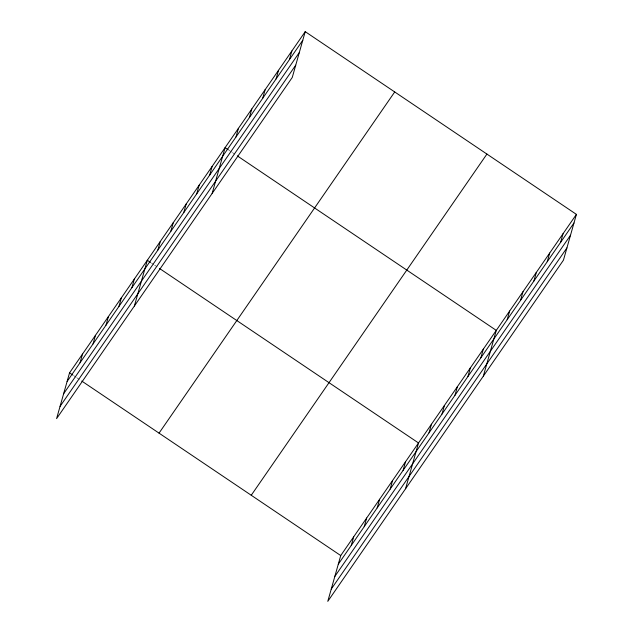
<?xml version="1.0" encoding="UTF-8"?>
<svg xmlns="http://www.w3.org/2000/svg" width="633" height="633" viewBox="0 0 633 633"><rect width="100%" height="100%" fill="white"/><g stroke="black" fill="none" stroke-linecap="round" stroke-linejoin="round"><path stroke-width="0.47" stroke-dasharray="3.17 2.37" d="M229.162 150.393L231.599 152.039M232.414 152.585L234.851 154.23M151.39 262.988L153.827 264.634M154.642 265.18L157.079 266.825M73.618 375.583L76.055 377.221M76.87 377.774L79.315 379.42"/><path stroke-width="0.95" d="M305.217 31.65L69.551 372.837L56.59 418.627L292.264 77.44L305.217 31.65L576.41 214.373L563.449 260.163L327.783 601.35L340.736 555.56L576.41 214.373M80.067 362.709L82.512 354.076M93.027 343.948L95.472 335.308M105.988 325.18L108.433 316.54M118.949 306.419L121.394 297.779M131.917 287.651L134.354 279.011M134.362 306.04L147.323 260.25L150.575 262.442M157.839 250.122L160.284 241.482M170.799 231.354L173.244 222.713M183.76 212.585L186.205 203.953M196.721 193.825L199.166 185.184M209.681 175.056L212.126 166.424M212.134 193.445L225.095 147.655L228.347 149.847M235.998 136.957L238.443 128.317M249.355 117.627L251.799 108.987M262.711 98.289L265.156 89.649M276.067 78.959L278.512 70.318M289.423 59.621L291.86 50.98M351.26 545.432L353.697 536.792M364.22 526.664L366.665 518.031M377.181 507.903L379.626 499.263M390.142 489.135L392.587 480.494M403.102 470.374L405.547 461.734M405.555 488.755L418.508 442.965L159.524 268.471M429.024 432.837L431.469 424.205M441.992 414.077L444.437 405.436M454.953 395.309L457.398 386.668M467.914 376.54L470.359 367.908M480.874 357.78L483.319 349.139M483.327 376.168L496.28 330.379L237.296 155.876M507.191 319.681L509.636 311.04M520.548 300.343L522.993 291.71M533.904 281.012L536.341 272.372M547.252 261.674L549.697 253.042M560.609 242.344L563.053 233.704M67.106 381.477L302.772 40.29M63.632 393.734L299.306 52.547M60.064 406.37L295.73 65.183M159.041 433.138L394.715 91.951M251.246 495.259L486.919 154.072M338.291 564.201L573.965 223.006M334.825 576.457L570.491 235.27M331.249 589.094L566.923 247.899M69.551 372.837L72.803 375.029M81.752 381.058L340.736 555.56"/></g></svg>
